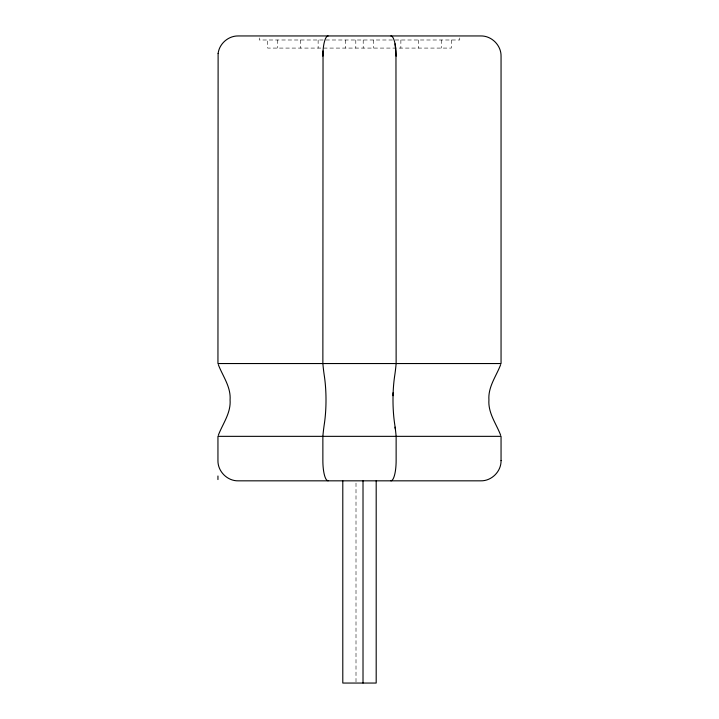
<?xml version="1.0" encoding="UTF-8"?>
<svg xmlns="http://www.w3.org/2000/svg" width="719" height="719" viewBox="0 0 719 719"><rect width="100%" height="100%" fill="white"/><g stroke="black" fill="none" stroke-linecap="round" stroke-linejoin="round"><path stroke-width="0.54" stroke-dasharray="3.6 2.7" d="M459.747 37.972L459.747 39.994L259.253 39.994L259.253 37.972M451.37 39.994L451.37 48.083L267.63 48.083L267.63 39.994M441.259 39.994L441.259 48.083M418.377 39.994L418.377 48.083M400.869 39.994L400.869 48.083M373.314 39.994L373.314 48.083M363.203 39.994L363.203 48.083M356.004 483.069L356.004 681.936M355.797 39.994L355.797 48.083M345.686 39.994L345.686 48.083M318.131 39.994L318.131 48.083M300.623 39.994L300.623 48.083M277.741 39.994L277.741 48.083"/><path stroke-width="1.08" d="M322.867 56.172L323.038 50.941A20.222 5.231 90 0 1 328.098 35.95M323.038 50.941L322.867 363.544A65.321 16.905 90 0 0 324.296 375.678A47.948 12.412 90 0 1 324.296 424.21A65.321 16.905 -90 0 0 322.867 436.343L322.867 460.609A20.222 5.231 -90 0 0 326.741 480.139L328.098 480.831M218.315 435.292C222.746 423.635 231.015 413.11 230.08 399.944C231.015 386.777 222.746 376.253 218.315 364.596M500.685 364.596C496.254 376.253 487.985 386.777 488.92 399.944C487.985 413.11 496.254 423.635 500.685 435.292M390.902 480.831A20.222 5.231 -90 0 0 396.133 460.609L396.133 436.343A65.321 16.905 90 0 0 394.704 424.21A47.948 12.412 -90 0 1 394.704 375.678A65.321 16.905 -90 0 0 396.133 363.544L395.962 50.941A20.222 5.231 -90 0 0 395.055 43.859L394.605 41.873A20.222 5.231 -90 0 0 390.902 35.95M395.037 427.131L395.378 429.126M395.055 43.859L396.133 56.172M393.041 392.763L393.041 395.711M376.19 480.831L376.19 683.05L342.792 683.05L342.792 480.831M363.014 480.831L363.014 683.05M217.947 476.005L217.947 479.564M218.118 53.53L217.947 363.544L501.053 363.544L501.053 56.172C501.278 45.36 491.643 35.725 480.831 35.95L238.169 35.95C228.318 35.797 219.25 43.742 218.118 53.53M501.053 460.609C501.278 471.421 491.643 481.056 480.831 480.831L238.169 480.831C227.357 481.056 217.722 471.421 217.947 460.609L217.947 436.343L501.053 436.343L501.053 460.609"/></g></svg>
